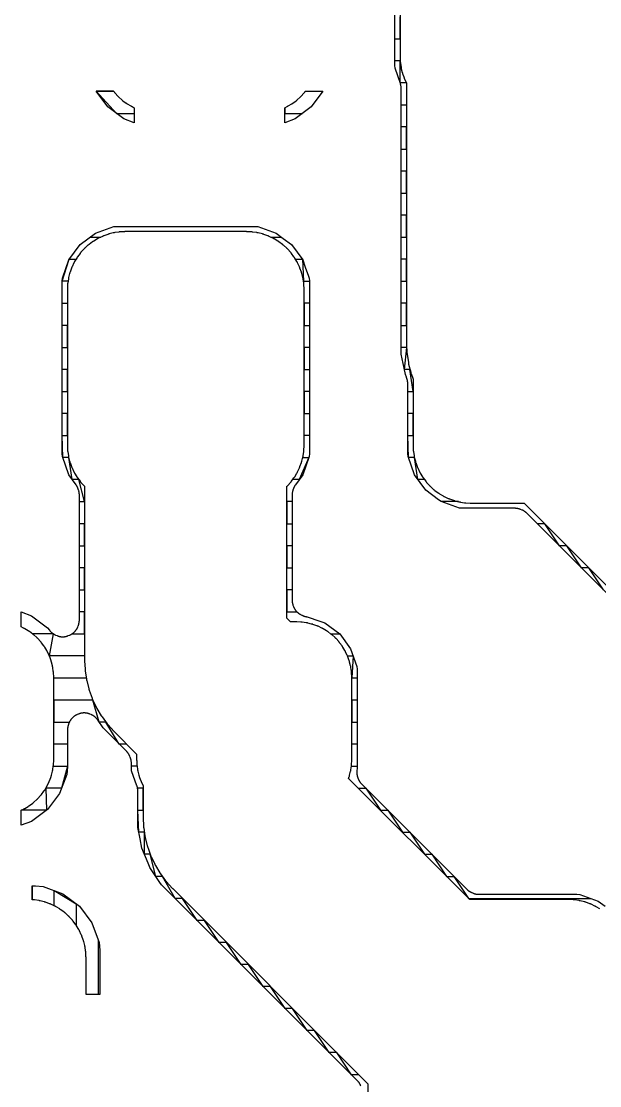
# Model space of a CAD drawing. Header units: metres. Extents: x 141.3 to 191.2, y -114.6 to -61.8.
# Drawn here: x 153.5 to 156.84, y -76.8 to -70.64 of the extents above; entities that cross this region are included whole.
import ezdxf

# ---------------------------------------------------------------- set-up
doc = ezdxf.new("R2010")
doc.units = ezdxf.units.M

msp = doc.modelspace()

# ---------------------------------------------------------------- linework, layer by layer
for points in [[(158.0876, -75.1541), (156.4213, -73.4878), (156.4198, -73.4863), (156.4183, -73.4849), (156.4167, -73.4835), (156.4151, -73.4822), (156.4135, -73.4809), (156.4118, -73.4796), (156.4102, -73.4784), (156.4084, -73.4772), (156.4067, -73.4761), (156.4049, -73.475), (156.4031, -73.4739), (156.4013, -73.4729), (156.3994, -73.4719), (156.3976, -73.471), (156.3957, -73.4702), (156.3937, -73.4693), (156.3856, -73.466), (156.3837, -73.4652), (156.3817, -73.4645), (156.3797, -73.4638), (156.3778, -73.4632), (156.3757, -73.4626), (156.3737, -73.462), (156.3717, -73.4616), (156.3697, -73.4611), (156.3676, -73.4608), (156.3655, -73.4604), (156.3635, -73.4601), (156.3614, -73.4599), (156.3593, -73.4597), (156.3572, -73.4596), (156.3552, -73.4595), (156.3531, -73.4595), (156.0477, -73.4595), (156.0316, -73.458), (155.9682, -73.4358), (155.9253, -73.4208), (155.911, -73.4103), (155.8366, -73.3554), (155.7712, -73.2667), (155.734, -73.1604), (155.7325, -73.1443), (155.7325, -72.7387), (155.7325, -72.7366), (155.7324, -72.7345), (155.7323, -72.7324), (155.7321, -72.7303), (155.7319, -72.7283), (155.7316, -72.7262), (155.7312, -72.7241), (155.7309, -72.7221), (155.73, -72.7177), (155.7296, -72.7156), (155.7291, -72.7136), (155.7285, -72.7116), (155.728, -72.7096), (155.7273, -72.7076), (155.7267, -72.7056), (155.7259, -72.7037), (155.7252, -72.7017), (155.7187, -72.686), (155.7112, -72.6483), (155.695, -72.5671), (155.695, -71.033), (155.695, -71.031), (155.6949, -71.029), (155.6948, -71.0269), (155.6946, -71.0249), (155.6944, -71.0229), (155.6941, -71.0208), (155.6938, -71.0188), (155.6932, -71.015), (155.6928, -71.013), (155.6924, -71.011), (155.6919, -71.009), (155.6914, -71.007), (155.6908, -71.0051), (155.6902, -71.0031), (155.6896, -71.0012), (155.6589, -70.9136), (155.6575, -70.8983), (155.6575, -70.3257)], [(155.688, -70.3745), (155.688, -70.8495), (155.688, -70.8516), (155.6881, -70.8537), (155.6892, -70.8769), (155.689, -70.871), (155.6575, -70.871), (155.6575, -70.7435), (155.688, -70.7435), (155.688, -70.616)], [(155.7245, -70.9985), (155.6887, -70.9985), (155.6892, -70.8769), (155.6894, -70.879), (155.6896, -70.8811), (155.6898, -70.8832), (155.6901, -70.8853), (155.6935, -70.9083), (155.6938, -70.9104), (155.6942, -70.9124), (155.6946, -70.9145), (155.6951, -70.9165), (155.7008, -70.9391), (155.7013, -70.9411), (155.7019, -70.9431), (155.7025, -70.9451), (155.7032, -70.9471), (155.711, -70.969), (155.7118, -70.971), (155.7125, -70.9729), (155.7134, -70.9748), (155.7142, -70.9767), (155.7242, -70.9978), (155.7251, -70.9997), (155.7252, -70.9999), (155.7252, -72.5065), (155.7253, -72.5086), (155.7254, -72.5107), (155.7278, -72.5597), (155.7279, -72.5618), (155.7281, -72.5639), (155.7283, -72.5659), (155.7286, -72.568), (155.7358, -72.6166), (155.7361, -72.6186), (155.7365, -72.6207), (155.7369, -72.6227), (155.7374, -72.6247), (155.7493, -72.6724), (155.7499, -72.6744), (155.7505, -72.6764), (155.7511, -72.6784), (155.7518, -72.6804), (155.763, -72.7118), (155.763, -73.094), (155.763, -73.0961), (155.7631, -73.0982), (155.7643, -73.1227), (155.7644, -73.1248), (155.7646, -73.1268), (155.7648, -73.1289), (155.7651, -73.131), (155.7687, -73.1552), (155.7691, -73.1573), (155.7694, -73.1594), (155.7699, -73.1614), (155.7704, -73.1634), (155.7763, -73.1872), (155.7768, -73.1892), (155.7774, -73.1912), (155.7781, -73.1932), (155.7787, -73.1952), (155.787, -73.2183), (155.7877, -73.2203), (155.7885, -73.2222), (155.7893, -73.2241), (155.7902, -73.226), (155.8007, -73.2482), (155.8016, -73.2501), (155.8026, -73.2519), (155.8036, -73.2537), (155.8046, -73.2555), (155.8172, -73.2766), (155.8183, -73.2784), (155.8195, -73.2801), (155.8206, -73.2818), (155.8219, -73.2835), (155.8365, -73.3032), (155.8377, -73.3049), (155.839, -73.3065), (155.8404, -73.3081), (155.8418, -73.3097), (155.8582, -73.3279), (155.8597, -73.3294), (155.8611, -73.3309), (155.8626, -73.3323), (155.8641, -73.3338), (155.8823, -73.3502), (155.8839, -73.3516), (155.8855, -73.353), (155.8871, -73.3543), (155.8888, -73.3555), (155.9085, -73.3701), (155.9102, -73.3714), (155.9119, -73.3725), (155.9136, -73.3737), (155.9154, -73.3748), (155.9365, -73.3874), (155.9383, -73.3884), (155.9401, -73.3894), (155.9419, -73.3904), (155.9438, -73.3913), (155.966, -73.4018), (155.9679, -73.4027), (155.9698, -73.4035), (155.9717, -73.4043), (155.9737, -73.405), (155.9968, -73.4133), (155.9968, -73.4133), (155.997, -73.4133), (155.9989, -73.414), (156.0008, -73.4146), (156.0028, -73.4152), (156.0048, -73.4157), (156.0286, -73.4216), (156.0306, -73.4221), (156.0326, -73.4226), (156.0347, -73.4229), (156.0368, -73.4233), (156.061, -73.4269), (156.0631, -73.4272), (156.0652, -73.4274), (156.0672, -73.4276), (156.0693, -73.4277), (156.0938, -73.4289), (156.0959, -73.429), (156.098, -73.429), (156.4053, -73.429), (158.0662, -75.0898)], [(153.9306, -71.047), (154.0308, -71.047), (153.9306, -71.047), (154.0308, -71.047), (154.0336, -71.0508), (154.0349, -71.0525), (154.0362, -71.0541), (154.0375, -71.0557), (154.0389, -71.0573), (154.0546, -71.0745), (154.056, -71.076), (154.0575, -71.0775), (154.059, -71.079), (154.0605, -71.0804), (154.0777, -71.0961), (154.0793, -71.0975), (154.0809, -71.0988), (154.0825, -71.1001), (154.0842, -71.1014), (154.1029, -71.1152), (154.1046, -71.1165), (154.1063, -71.1176), (154.1081, -71.1188), (154.1099, -71.1199), (154.1298, -71.1319), (154.1316, -71.1329), (154.1335, -71.1339), (154.1353, -71.1349), (154.1372, -71.1358), (154.1505, -71.1421), (154.1505, -71.2287), (154.0906, -71.2064), (153.998, -71.137), (153.9306, -71.047), (154.048, -71.1745), (154.1505, -71.1745)], [(155.0205, -71.1421), (155.0338, -71.1358), (155.0357, -71.1349), (155.0375, -71.1339), (155.0394, -71.1329), (155.0412, -71.1319), (155.0611, -71.1199), (155.0629, -71.1188), (155.0647, -71.1176), (155.0664, -71.1165), (155.0681, -71.1152), (155.0868, -71.1014), (155.0885, -71.1001), (155.0901, -71.0988), (155.0917, -71.0975), (155.0933, -71.0961), (155.1105, -71.0804), (155.112, -71.079), (155.1135, -71.0775), (155.115, -71.076), (155.1164, -71.0745), (155.1321, -71.0573), (155.1335, -71.0557), (155.1348, -71.0541), (155.1361, -71.0525), (155.1374, -71.0508), (155.1402, -71.047), (155.2404, -71.047), (155.173, -71.137), (155.0804, -71.2064), (155.0205, -71.2287), (155.0205, -71.1421), (155.0205, -71.1745), (155.123, -71.1745)], [(155.8293, -73.2935), (155.791, -73.2935), (155.771, -73.166), (155.736, -73.166), (155.7325, -73.0385), (155.763, -73.0385), (155.763, -72.911), (155.7325, -72.911), (155.7325, -72.7835), (155.763, -72.7835), (155.7452, -72.656), (155.7127, -72.656), (155.7262, -72.5285), (155.695, -72.5285), (155.695, -72.401), (155.7252, -72.401), (155.7252, -72.2735), (155.695, -72.2735), (155.695, -72.146), (155.7252, -72.146), (155.7252, -72.0185), (155.695, -72.0185), (155.695, -71.891), (155.7252, -71.891), (155.7252, -71.7635), (155.695, -71.7635), (155.695, -71.636), (155.7252, -71.636), (155.7252, -71.5085), (155.695, -71.5085), (155.695, -71.381), (155.7252, -71.381), (155.7252, -71.2535), (155.695, -71.2535), (155.695, -71.126), (155.7252, -71.126)], [(155.4607, -76.7998), (155.4598, -76.7978), (155.459, -76.7959), (155.4581, -76.7941), (155.4571, -76.7922), (155.4561, -76.7904), (155.455, -76.7886), (155.4539, -76.7868), (155.4528, -76.7851), (155.4516, -76.7833), (155.4504, -76.7817), (155.4491, -76.78), (155.4478, -76.7784), (155.4465, -76.7768), (155.4451, -76.7752), (155.4437, -76.7737), (155.4422, -76.7722), (154.3084, -75.6384), (154.2984, -75.6233), (154.2411, -75.5375), (154.2387, -75.5319), (154.231, -75.5132), (154.1947, -75.4255), (154.1839, -75.3714), (154.171, -75.3066), (154.171, -75.097), (154.171, -75.095), (154.1709, -75.093), (154.1708, -75.0909), (154.1706, -75.0889), (154.1704, -75.0869), (154.1701, -75.0848), (154.1698, -75.0828), (154.1692, -75.079), (154.1688, -75.077), (154.1684, -75.075), (154.1679, -75.073), (154.1674, -75.071), (154.1668, -75.0691), (154.1662, -75.0671), (154.1656, -75.0652), (154.1349, -74.9776), (154.1335, -74.9623), (154.1335, -74.9334), (154.1335, -74.9313), (154.1334, -74.9292), (154.1333, -74.9272), (154.1331, -74.9251), (154.1329, -74.923), (154.1326, -74.9209), (154.1322, -74.9189), (154.1319, -74.9168), (154.1314, -74.9148), (154.131, -74.9128), (154.1304, -74.9107), (154.1298, -74.9087), (154.1292, -74.9068), (154.1285, -74.9048), (154.1278, -74.9028), (154.127, -74.9009), (154.1237, -74.8928), (154.1228, -74.8908), (154.122, -74.8889), (154.1211, -74.8871), (154.1201, -74.8852), (154.1191, -74.8834), (154.118, -74.8816), (154.1169, -74.8798), (154.1158, -74.8781), (154.1146, -74.8763), (154.1134, -74.8747), (154.1121, -74.873), (154.1108, -74.8714), (154.1095, -74.8698), (154.1081, -74.8682), (154.1067, -74.8667), (154.1052, -74.8652), (153.9699, -74.7299), (153.9407, -74.6862), (153.9396, -74.6845), (153.9383, -74.6828), (153.9371, -74.6811), (153.9358, -74.6795), (153.9343, -74.6778), (153.933, -74.6762), (153.9316, -74.6746), (153.9302, -74.6731), (153.9287, -74.6716), (153.9272, -74.6701), (153.9257, -74.6687), (153.9242, -74.6673), (153.9226, -74.666), (153.9209, -74.6647), (153.9193, -74.6634), (153.9176, -74.6622), (153.9159, -74.661), (153.9141, -74.6599), (153.9123, -74.6588), (153.9105, -74.6577), (153.9087, -74.6567), (153.9068, -74.6558), (153.905, -74.6548), (153.9031, -74.654), (153.9012, -74.6531), (153.893, -74.6498), (153.8911, -74.649), (153.8891, -74.6483), (153.8872, -74.6476), (153.8852, -74.647), (153.8832, -74.6464), (153.8812, -74.6459), (153.8791, -74.6454), (153.8771, -74.6449), (153.875, -74.6446), (153.873, -74.6442), (153.8709, -74.6439), (153.8688, -74.6437), (153.8668, -74.6435), (153.8647, -74.6434), (153.8626, -74.6433), (153.8605, -74.6433), (153.8584, -74.6433), (153.8563, -74.6434), (153.8542, -74.6435), (153.8522, -74.6437), (153.8501, -74.6439), (153.848, -74.6442), (153.846, -74.6446), (153.8439, -74.6449), (153.8419, -74.6454), (153.8398, -74.6459), (153.8378, -74.6464), (153.8358, -74.647), (153.8338, -74.6476), (153.8319, -74.6483), (153.8299, -74.649), (153.828, -74.6498), (153.8198, -74.6531), (153.8179, -74.654), (153.816, -74.6548), (153.8142, -74.6558), (153.8123, -74.6567), (153.8105, -74.6577), (153.8087, -74.6588), (153.8069, -74.6599), (153.8051, -74.661), (153.8034, -74.6622), (153.8017, -74.6634), (153.8001, -74.6647), (153.7984, -74.666), (153.7968, -74.6673), (153.7953, -74.6687), (153.7938, -74.6701), (153.7923, -74.6716), (153.7908, -74.6731), (153.7894, -74.6746), (153.788, -74.6762), (153.7867, -74.6778), (153.7854, -74.6794), (153.7841, -74.681), (153.7829, -74.6827), (153.7817, -74.6845), (153.7806, -74.6862), (153.7795, -74.688), (153.7784, -74.6898), (153.7774, -74.6916), (153.7764, -74.6935), (153.7755, -74.6953), (153.7747, -74.6972), (153.7738, -74.6992), (153.7705, -74.7073), (153.7697, -74.7092), (153.769, -74.7112), (153.7683, -74.7131), (153.7677, -74.7151), (153.7671, -74.7171), (153.7665, -74.7192), (153.7661, -74.7212), (153.7656, -74.7232), (153.7653, -74.7253), (153.7649, -74.7273), (153.7646, -74.7294), (153.7644, -74.7315), (153.7642, -74.7336), (153.7641, -74.7356), (153.764, -74.7377), (153.764, -74.7398), (153.764, -74.9556), (153.7594, -74.9985), (153.7184, -75.1084), (153.649, -75.201), (153.5564, -75.2704), (153.4965, -75.2927), (153.4965, -75.2061), (153.5098, -75.1998), (153.5117, -75.1989), (153.5135, -75.1979), (153.5154, -75.1969), (153.5172, -75.1959), (153.5371, -75.1839), (153.5389, -75.1828), (153.5407, -75.1816), (153.5424, -75.1805), (153.5441, -75.1792), (153.5628, -75.1654), (153.5645, -75.1641), (153.5661, -75.1628), (153.5677, -75.1615), (153.5693, -75.1601), (153.5865, -75.1444), (153.588, -75.143), (153.5895, -75.1415), (153.591, -75.14), (153.5924, -75.1385), (153.6081, -75.1213), (153.6095, -75.1197), (153.6108, -75.1181), (153.6121, -75.1165), (153.6134, -75.1148), (153.6272, -75.0961), (153.6285, -75.0944), (153.6296, -75.0927), (153.6308, -75.0909), (153.6319, -75.0891), (153.6439, -75.0692), (153.6449, -75.0674), (153.6459, -75.0655), (153.6469, -75.0637), (153.6478, -75.0618), (153.6578, -75.0407), (153.6586, -75.0388), (153.6595, -75.0369), (153.6602, -75.035), (153.661, -75.033), (153.6688, -75.0111), (153.6688, -75.0111), (153.6694, -75.0093), (153.6701, -75.0072), (153.6707, -75.0052), (153.6712, -75.0031), (153.6769, -74.9805), (153.6774, -74.9785), (153.6778, -74.9764), (153.6782, -74.9744), (153.6785, -74.9723), (153.6819, -74.9493), (153.6822, -74.9472), (153.6824, -74.9451), (153.6826, -74.943), (153.6828, -74.9409), (153.6839, -74.9177), (153.684, -74.9156), (153.684, -74.9135), (153.684, -74.4385), (153.684, -74.4364), (153.6839, -74.4343), (153.6828, -74.4111), (153.6826, -74.409), (153.6824, -74.4069), (153.6822, -74.4048), (153.6819, -74.4027), (153.6785, -74.3797), (153.6782, -74.3776), (153.6778, -74.3756), (153.6774, -74.3735), (153.6769, -74.3715), (153.6712, -74.3489), (153.6707, -74.3469), (153.6701, -74.3449), (153.6695, -74.3429), (153.6688, -74.3409), (153.661, -74.319), (153.6602, -74.317), (153.6595, -74.3151), (153.6586, -74.3132), (153.6578, -74.3113), (153.6478, -74.2902), (153.6469, -74.2883), (153.6459, -74.2865), (153.6449, -74.2846), (153.6439, -74.2828), (153.6319, -74.2629), (153.6308, -74.2611), (153.6296, -74.2593), (153.6285, -74.2576), (153.6272, -74.2559), (153.6134, -74.2372), (153.6121, -74.2355), (153.6108, -74.2339), (153.6095, -74.2323), (153.6081, -74.2307), (153.5924, -74.2135), (153.591, -74.212), (153.5895, -74.2105), (153.588, -74.209), (153.5865, -74.2076), (153.5693, -74.1919), (153.5677, -74.1905), (153.5661, -74.1892), (153.5645, -74.1879), (153.5628, -74.1866), (153.5441, -74.1728), (153.5424, -74.1715), (153.5407, -74.1704), (153.5389, -74.1692), (153.5371, -74.1681), (153.5172, -74.1561), (153.5154, -74.1551), (153.5135, -74.1541), (153.5117, -74.1531), (153.5098, -74.1522), (153.4965, -74.1459), (153.4965, -74.0593), (153.5564, -74.0816), (153.649, -74.151), (153.6588, -74.1639), (153.6588, -74.1639), (153.6588, -74.164), (153.66, -74.1656), (153.6613, -74.1671), (153.6625, -74.1686), (153.6636, -74.1699), (153.665, -74.1714), (153.6664, -74.173), (153.6679, -74.1744), (153.6694, -74.1759), (153.6709, -74.1773), (153.6724, -74.1787), (153.674, -74.18), (153.6757, -74.1813), (153.6773, -74.1826), (153.679, -74.1838), (153.6807, -74.185), (153.6824, -74.1861), (153.6842, -74.1872), (153.686, -74.1882), (153.6878, -74.1892), (153.6897, -74.1902), (153.6915, -74.1911), (153.6934, -74.1919), (153.6953, -74.1928), (153.7035, -74.1961), (153.7054, -74.1969), (153.7074, -74.1976), (153.7093, -74.1983), (153.7113, -74.1989), (153.7133, -74.1995), (153.7153, -74.2001), (153.7174, -74.2005), (153.7194, -74.201), (153.7215, -74.2014), (153.7235, -74.2017), (153.7256, -74.202), (153.7277, -74.2022), (153.7297, -74.2024), (153.7318, -74.2025), (153.7339, -74.2026), (153.736, -74.2026), (153.7381, -74.2026), (153.7402, -74.2025), (153.7423, -74.2024), (153.7443, -74.2022), (153.7464, -74.202), (153.7485, -74.2017), (153.7505, -74.2014), (153.7526, -74.201), (153.7546, -74.2005), (153.7567, -74.2001), (153.7587, -74.1995), (153.7607, -74.1989), (153.7627, -74.1983), (153.7646, -74.1976), (153.7666, -74.1969), (153.7685, -74.1961), (153.7767, -74.1928), (153.7786, -74.1919), (153.7805, -74.1911), (153.7823, -74.1902), (153.7842, -74.1892), (153.786, -74.1882), (153.7878, -74.1871), (153.7896, -74.1861), (153.7914, -74.1849), (153.7931, -74.1837), (153.7948, -74.1825), (153.7964, -74.1812), (153.7981, -74.1799), (153.7997, -74.1786), (153.8012, -74.1772), (153.8027, -74.1758), (153.8042, -74.1743), (153.8057, -74.1728), (153.8071, -74.1713), (153.8085, -74.1698), (153.8098, -74.1682), (153.8111, -74.1665), (153.8124, -74.1649), (153.8136, -74.1632), (153.8148, -74.1615), (153.8159, -74.1597), (153.817, -74.1579), (153.8181, -74.1561), (153.8191, -74.1543), (153.8201, -74.1525), (153.821, -74.1506), (153.8218, -74.1487), (153.8227, -74.1468), (153.826, -74.1386), (153.8268, -74.1367), (153.8275, -74.1347), (153.8282, -74.1328), (153.8288, -74.1308), (153.8294, -74.1288), (153.83, -74.1268), (153.8304, -74.1247), (153.8309, -74.1227), (153.8312, -74.1206), (153.8316, -74.1186), (153.8319, -74.1165), (153.8321, -74.1144), (153.8323, -74.1124), (153.8324, -74.1103), (153.8325, -74.1082), (153.8325, -74.1061), (153.8325, -73.3815), (153.8325, -73.3794), (153.8324, -73.3774), (153.8323, -73.3753), (153.8321, -73.3732), (153.8319, -73.3712), (153.8316, -73.3691), (153.8313, -73.367), (153.8309, -73.365), (153.8304, -73.363), (153.83, -73.3609), (153.8294, -73.3589), (153.8289, -73.3569), (153.8282, -73.355), (153.826, -73.3481), (153.8253, -73.3462), (153.8246, -73.3442), (153.8238, -73.3423), (153.823, -73.3404), (153.8222, -73.3385), (153.8212, -73.3366), (153.8203, -73.3348), (153.8193, -73.3329), (153.8182, -73.3311), (153.8172, -73.3294), (153.816, -73.3276), (153.8149, -73.3259), (153.8136, -73.3242), (153.7712, -73.2667), (153.734, -73.1604), (153.7325, -73.1443), (153.7325, -72.1437), (153.734, -72.1276), (153.7712, -72.0213), (153.8366, -71.9326), (153.9253, -71.8672), (154.0316, -71.83), (154.0477, -71.8285), (154.8483, -71.8285), (154.8644, -71.83), (154.9707, -71.8672), (155.0124, -71.898), (155.0594, -71.9326), (155.1248, -72.0213), (155.1398, -72.0642), (155.1583, -72.1169), (155.162, -72.1276), (155.1635, -72.1437), (155.1635, -73.1443), (155.162, -73.1604), (155.1248, -73.2667), (155.1044, -73.2943), (155.0824, -73.3242), (155.0811, -73.3259), (155.08, -73.3276), (155.0788, -73.3294), (155.0778, -73.3311), (155.0767, -73.3329), (155.0757, -73.3348), (155.0748, -73.3366), (155.0738, -73.3385), (155.073, -73.3404), (155.0722, -73.3423), (155.0714, -73.3442), (155.0707, -73.3462), (155.07, -73.3481), (155.0678, -73.355), (155.0671, -73.3569), (155.0666, -73.3589), (155.066, -73.3609), (155.0656, -73.363), (155.0651, -73.365), (155.0647, -73.367), (155.0644, -73.3691), (155.0641, -73.3712), (155.0639, -73.3732), (155.0637, -73.3753), (155.0636, -73.3774), (155.0635, -73.3794), (155.0635, -73.3815), (155.0635, -73.9909), (155.0635, -73.993), (155.0636, -73.9951), (155.0637, -73.9972), (155.0639, -73.9993), (155.0641, -74.0014), (155.0644, -74.0034), (155.0648, -74.0055), (155.0652, -74.0076), (155.0656, -74.0096), (155.0661, -74.0117), (155.0666, -74.0137), (155.0672, -74.0157), (155.0678, -74.0177), (155.0685, -74.0197), (155.0712, -74.0271), (155.0719, -74.029), (155.0727, -74.031), (155.0735, -74.0329), (155.0744, -74.0348), (155.0753, -74.0367), (155.0763, -74.0385), (155.0773, -74.0403), (155.0784, -74.0421), (155.0795, -74.0439), (155.0806, -74.0457), (155.0818, -74.0474), (155.083, -74.0491), (155.0843, -74.0507), (155.0856, -74.0524), (155.087, -74.054), (155.0884, -74.0555), (155.0898, -74.0571), (155.0913, -74.0586), (155.0928, -74.06), (155.0943, -74.0614), (155.0959, -74.0628), (155.0975, -74.0641), (155.0991, -74.0654), (155.1008, -74.0667), (155.1025, -74.0679), (155.1042, -74.0691), (155.106, -74.0702), (155.1078, -74.0713), (155.1096, -74.0724), (155.1114, -74.0734), (155.1192, -74.0775), (155.1211, -74.0784), (155.1229, -74.0793), (155.1248, -74.0802), (155.1268, -74.081), (155.1287, -74.0818), (155.1307, -74.0825), (155.1326, -74.0832), (155.1346, -74.0838), (155.1366, -74.0844), (155.1387, -74.0849), (155.1407, -74.0854), (155.1427, -74.0858), (155.1448, -74.0862), (155.1468, -74.0865), (155.1489, -74.0868), (155.1506, -74.0869), (155.2239, -74.1126), (155.2533, -74.1229), (155.3389, -74.1861), (155.4021, -74.2717), (155.4381, -74.3744), (155.4395, -74.3897), (155.4395, -74.9623), (155.4381, -74.9777), (155.4379, -74.9797), (155.4378, -74.9818), (155.4377, -74.9828), (155.4377, -74.9849), (155.4376, -74.987), (155.4377, -74.989), (155.4377, -74.9911), (155.4379, -74.9932), (155.4381, -74.9952), (155.4383, -74.9973), (155.4386, -74.9993), (155.4389, -75.0014), (155.4393, -75.0034), (155.4397, -75.0054), (155.4402, -75.0075), (155.4407, -75.0095), (155.4413, -75.0114), (155.4419, -75.0134), (155.4426, -75.0154), (155.4433, -75.0173), (155.4441, -75.0192), (155.4475, -75.0274), (155.4483, -75.0293), (155.4492, -75.0312), (155.4501, -75.0331), (155.451, -75.0349), (155.452, -75.0367), (155.4531, -75.0385), (155.4542, -75.0403), (155.4553, -75.0421), (155.4565, -75.0438), (155.4577, -75.0455), (155.459, -75.0471), (155.4603, -75.0488), (155.4616, -75.0504), (155.463, -75.0519), (155.4644, -75.0535), (155.4659, -75.0549), (156.0752, -75.6642), (156.0767, -75.6657), (156.0782, -75.6671), (156.0798, -75.6685), (156.0814, -75.6698), (156.083, -75.6711), (156.0847, -75.6724), (156.0863, -75.6736), (156.0881, -75.6748), (156.0898, -75.6759), (156.0916, -75.677), (156.0934, -75.6781), (156.0952, -75.6791), (156.0971, -75.6801), (156.0989, -75.681), (156.1008, -75.6818), (156.1028, -75.6827), (156.1109, -75.686), (156.1128, -75.6868), (156.1148, -75.6875), (156.1168, -75.6882), (156.1187, -75.6888), (156.1208, -75.6894), (156.1228, -75.69), (156.1248, -75.6904), (156.1268, -75.6909), (156.1289, -75.6912), (156.131, -75.6916), (156.133, -75.6919), (156.1351, -75.6921), (156.1372, -75.6923), (156.1393, -75.6924), (156.1413, -75.6925), (156.1434, -75.6925), (156.7113, -75.6925), (156.7274, -75.694), (156.8337, -75.7312), (156.874, -75.7609)], [(156.8436, -75.7772), (156.8225, -75.7646), (156.8207, -75.7636), (156.8189, -75.7626), (156.8171, -75.7616), (156.8152, -75.7607), (156.793, -75.7502), (156.7911, -75.7493), (156.7892, -75.7485), (156.7873, -75.7477), (156.7853, -75.747), (156.7622, -75.7387), (156.7622, -75.7387), (156.7604, -75.7381), (156.7583, -75.7375), (156.7563, -75.7369), (156.7542, -75.7363), (156.7304, -75.7304), (156.7284, -75.7299), (156.7264, -75.7294), (156.7243, -75.7291), (156.7222, -75.7287), (156.698, -75.7251), (156.6959, -75.7248), (156.6938, -75.7246), (156.6918, -75.7244), (156.6897, -75.7243), (156.6652, -75.7231), (156.6631, -75.723), (156.661, -75.723), (156.0912, -75.723), (155.39, -75.0218), (155.3938, -75.0111), (155.3938, -75.0111), (155.3939, -75.0109), (155.3945, -75.009), (155.3951, -75.007), (155.3957, -75.0051), (155.3962, -75.0031), (155.4019, -74.9805), (155.4024, -74.9785), (155.4028, -74.9764), (155.4032, -74.9744), (155.4035, -74.9723), (155.4069, -74.9493), (155.4072, -74.9472), (155.4074, -74.9451), (155.4076, -74.943), (155.4078, -74.9409), (155.4089, -74.9177), (155.409, -74.9156), (155.409, -74.9135), (155.409, -74.4385), (155.409, -74.4364), (155.4089, -74.4343), (155.4078, -74.4111), (155.4076, -74.409), (155.4074, -74.4069), (155.4072, -74.4048), (155.4069, -74.4027), (155.4035, -74.3797), (155.4032, -74.3776), (155.4028, -74.3756), (155.4024, -74.3735), (155.4019, -74.3715), (155.3962, -74.3489), (155.3957, -74.3469), (155.3951, -74.3449), (155.3945, -74.3429), (155.3938, -74.3409), (155.386, -74.319), (155.3852, -74.317), (155.3845, -74.3151), (155.3836, -74.3132), (155.3828, -74.3113), (155.3728, -74.2902), (155.3719, -74.2883), (155.3709, -74.2865), (155.3699, -74.2846), (155.3689, -74.2828), (155.3569, -74.2629), (155.3558, -74.2611), (155.3546, -74.2593), (155.3535, -74.2576), (155.3522, -74.2559), (155.3384, -74.2372), (155.3371, -74.2355), (155.3358, -74.2339), (155.3345, -74.2323), (155.3331, -74.2307), (155.3174, -74.2135), (155.316, -74.212), (155.3145, -74.2105), (155.313, -74.209), (155.3115, -74.2076), (155.2943, -74.1919), (155.2927, -74.1905), (155.2911, -74.1892), (155.2895, -74.1879), (155.2878, -74.1866), (155.2691, -74.1728), (155.2674, -74.1715), (155.2657, -74.1704), (155.2639, -74.1692), (155.2621, -74.1681), (155.2422, -74.1561), (155.2404, -74.1551), (155.2385, -74.1541), (155.2367, -74.1531), (155.2348, -74.1522), (155.2137, -74.1422), (155.2118, -74.1414), (155.2099, -74.1405), (155.208, -74.1398), (155.206, -74.139), (155.1841, -74.1312), (155.1841, -74.1312), (155.1823, -74.1306), (155.1802, -74.1299), (155.1782, -74.1293), (155.1761, -74.1288), (155.1535, -74.1231), (155.1515, -74.1226), (155.1494, -74.1222), (155.1474, -74.1218), (155.1453, -74.1215), (155.1223, -74.1181), (155.1202, -74.1178), (155.1181, -74.1176), (155.116, -74.1174), (155.1139, -74.1172), (155.0907, -74.1161), (155.0886, -74.116), (155.0865, -74.116), (155.0542, -74.116), (155.0333, -74.0951), (155.0333, -73.3325), (155.0334, -73.3323), (155.0349, -73.3309), (155.0363, -73.3294), (155.0378, -73.3279), (155.0542, -73.3097), (155.0556, -73.3081), (155.057, -73.3065), (155.0583, -73.3049), (155.0595, -73.3032), (155.0741, -73.2835), (155.0754, -73.2818), (155.0765, -73.2801), (155.0777, -73.2784), (155.0788, -73.2766), (155.0914, -73.2555), (155.0924, -73.2537), (155.0934, -73.2519), (155.0944, -73.2501), (155.0953, -73.2482), (155.1058, -73.226), (155.1067, -73.2241), (155.1075, -73.2222), (155.1083, -73.2203), (155.109, -73.2183), (155.1173, -73.1952), (155.1173, -73.1952), (155.1173, -73.195), (155.118, -73.1931), (155.1186, -73.1912), (155.1192, -73.1892), (155.1197, -73.1872), (155.1256, -73.1634), (155.1261, -73.1614), (155.1266, -73.1594), (155.1269, -73.1573), (155.1273, -73.1552), (155.1309, -73.131), (155.1312, -73.1289), (155.1314, -73.1268), (155.1316, -73.1248), (155.1317, -73.1227), (155.1329, -73.0982), (155.133, -73.0961), (155.133, -73.094), (155.133, -72.194), (155.133, -72.1919), (155.1329, -72.1898), (155.1317, -72.1653), (155.1316, -72.1632), (155.1314, -72.1612), (155.1312, -72.1591), (155.1309, -72.157), (155.1273, -72.1328), (155.1269, -72.1307), (155.1266, -72.1286), (155.1261, -72.1266), (155.1256, -72.1246), (155.1197, -72.1008), (155.1192, -72.0988), (155.1186, -72.0968), (155.1179, -72.0948), (155.1173, -72.0928), (155.109, -72.0697), (155.1083, -72.0677), (155.1075, -72.0658), (155.1067, -72.0639), (155.1058, -72.062), (155.0953, -72.0398), (155.0944, -72.0379), (155.0934, -72.0361), (155.0924, -72.0343), (155.0914, -72.0325), (155.0788, -72.0114), (155.0777, -72.0096), (155.0765, -72.0079), (155.0754, -72.0062), (155.0741, -72.0045), (155.0595, -71.9848), (155.0583, -71.9831), (155.057, -71.9815), (155.0556, -71.9799), (155.0542, -71.9783), (155.0378, -71.9601), (155.0363, -71.9586), (155.0349, -71.9571), (155.0334, -71.9557), (155.0319, -71.9542), (155.0137, -71.9378), (155.0121, -71.9364), (155.0105, -71.935), (155.0089, -71.9337), (155.0072, -71.9325), (154.9875, -71.9179), (154.9858, -71.9166), (154.9841, -71.9155), (154.9824, -71.9143), (154.9806, -71.9132), (154.9595, -71.9006), (154.9577, -71.8996), (154.9559, -71.8986), (154.9541, -71.8976), (154.9522, -71.8967), (154.93, -71.8862), (154.9281, -71.8853), (154.9262, -71.8845), (154.9243, -71.8837), (154.9223, -71.883), (154.8992, -71.8747), (154.8992, -71.8747), (154.8974, -71.8741), (154.8953, -71.8735), (154.8933, -71.8729), (154.8912, -71.8723), (154.8674, -71.8664), (154.8654, -71.8659), (154.8634, -71.8654), (154.8613, -71.8651), (154.8592, -71.8647), (154.835, -71.8611), (154.8329, -71.8608), (154.8308, -71.8606), (154.8288, -71.8604), (154.8267, -71.8603), (154.8022, -71.8591), (154.8001, -71.859), (154.798, -71.859), (154.098, -71.859), (154.0959, -71.859), (154.0938, -71.8591), (154.0693, -71.8603), (154.0672, -71.8604), (154.0652, -71.8606), (154.0631, -71.8608), (154.061, -71.8611), (154.0368, -71.8647), (154.0347, -71.8651), (154.0326, -71.8654), (154.0306, -71.8659), (154.0286, -71.8664), (154.0048, -71.8723), (154.0028, -71.8728), (154.0008, -71.8734), (153.9988, -71.8741), (153.9968, -71.8747), (153.9737, -71.883), (153.9717, -71.8837), (153.9698, -71.8845), (153.9679, -71.8853), (153.966, -71.8862), (153.9438, -71.8967), (153.9419, -71.8976), (153.9401, -71.8986), (153.9383, -71.8996), (153.9365, -71.9006), (153.9154, -71.9132), (153.9136, -71.9143), (153.9119, -71.9155), (153.9102, -71.9166), (153.9085, -71.9179), (153.8888, -71.9325), (153.8871, -71.9337), (153.8855, -71.935), (153.8839, -71.9364), (153.8823, -71.9378), (153.8641, -71.9542), (153.8626, -71.9557), (153.8611, -71.9571), (153.8597, -71.9586), (153.8582, -71.9601), (153.8418, -71.9783), (153.8404, -71.9799), (153.839, -71.9815), (153.8377, -71.9831), (153.8365, -71.9848), (153.8219, -72.0045), (153.8206, -72.0062), (153.8195, -72.0079), (153.8183, -72.0096), (153.8172, -72.0114), (153.8046, -72.0325), (153.8036, -72.0343), (153.8026, -72.0361), (153.8016, -72.0379), (153.8007, -72.0398), (153.7902, -72.062), (153.7893, -72.0639), (153.7885, -72.0658), (153.7877, -72.0677), (153.787, -72.0697), (153.7787, -72.0928), (153.7787, -72.0928), (153.7781, -72.0946), (153.7775, -72.0967), (153.7769, -72.0987), (153.7763, -72.1008), (153.7704, -72.1246), (153.7699, -72.1266), (153.7694, -72.1286), (153.7691, -72.1307), (153.7687, -72.1328), (153.7651, -72.157), (153.7648, -72.1591), (153.7646, -72.1612), (153.7644, -72.1632), (153.7643, -72.1653), (153.7631, -72.1898)], [(153.893, -71.891), (153.9558, -71.891)], [(154.9402, -71.891), (155.003, -71.891)], [(153.7668, -72.146), (153.7325, -72.146), (153.7733, -72.0185), (153.813, -72.0185)], [(155.083, -72.0185), (155.1227, -72.0185), (155.1292, -72.146), (155.1635, -72.146), (155.1635, -72.2735), (155.133, -72.2735), (155.133, -72.401), (155.1635, -72.401), (155.1635, -72.5285), (155.133, -72.5285), (155.133, -72.656), (155.1635, -72.656), (155.1635, -72.7835), (155.133, -72.7835), (155.133, -72.911), (155.1635, -72.911), (155.1635, -73.0385), (155.133, -73.0385)], [(153.7631, -72.1898), (153.763, -72.1919), (153.763, -72.194), (153.763, -73.094), (153.763, -73.0961), (153.7631, -73.0982), (153.7643, -73.1227), (153.7644, -73.1248), (153.7646, -73.1268), (153.7648, -73.1289), (153.7651, -73.131), (153.7687, -73.1552), (153.7691, -73.1573), (153.7694, -73.1594), (153.7699, -73.1614), (153.7704, -73.1634), (153.7763, -73.1872), (153.7768, -73.1892), (153.7774, -73.1912), (153.7781, -73.1932), (153.7787, -73.1952), (153.787, -73.2183), (153.7877, -73.2203), (153.7885, -73.2222), (153.7893, -73.2241), (153.7902, -73.226), (153.8007, -73.2482), (153.8016, -73.2501), (153.8026, -73.2519), (153.8036, -73.2537), (153.8046, -73.2555), (153.8172, -73.2766), (153.8183, -73.2784), (153.8195, -73.2801), (153.8206, -73.2818), (153.8219, -73.2835), (153.8365, -73.3032), (153.8377, -73.3049), (153.839, -73.3065), (153.8404, -73.3081), (153.8418, -73.3097), (153.8582, -73.3279), (153.8597, -73.3294), (153.8611, -73.3309), (153.8626, -73.3323), (153.8627, -73.3325), (153.8627, -74.3375), (153.8628, -74.3396), (153.8629, -74.3417), (153.8653, -74.3907), (153.8654, -74.3928), (153.8656, -74.3949), (153.8658, -74.3969), (153.8661, -74.399), (153.8733, -74.4476), (153.8736, -74.4496), (153.874, -74.4517), (153.8744, -74.4537), (153.8749, -74.4557), (153.8868, -74.5034), (153.8874, -74.5054), (153.888, -74.5074), (153.8886, -74.5094), (153.8893, -74.5114), (153.9058, -74.5576), (153.9065, -74.5595), (153.9073, -74.5615), (153.9081, -74.5634), (153.909, -74.5653), (153.93, -74.6097), (153.9309, -74.6115), (153.9319, -74.6134), (153.9329, -74.6152), (153.9339, -74.617), (153.9592, -74.6591), (153.9602, -74.6609), (153.9614, -74.6626), (153.9626, -74.6644), (153.9638, -74.6661), (153.993, -74.7055), (153.9943, -74.7071), (153.9956, -74.7088), (153.9969, -74.7104), (153.9983, -74.7119), (154.0313, -74.7483), (154.0327, -74.7498), (154.0342, -74.7513), (154.164, -74.8812), (154.164, -74.9135), (154.164, -74.9156), (154.1641, -74.9177), (154.1652, -74.9409), (154.1654, -74.943), (154.1656, -74.9451), (154.1658, -74.9472), (154.1661, -74.9493), (154.1695, -74.9723), (154.1698, -74.9744), (154.1702, -74.9764), (154.1706, -74.9785), (154.1711, -74.9805), (154.1768, -75.0031), (154.1773, -75.0051), (154.1779, -75.0071), (154.1785, -75.0091), (154.1792, -75.0111), (154.187, -75.033), (154.1878, -75.035), (154.1885, -75.0369), (154.1894, -75.0388), (154.1902, -75.0407), (154.2002, -75.0618), (154.2011, -75.0637), (154.2012, -75.0639), (154.2012, -75.246), (154.2013, -75.2481), (154.2014, -75.2502), (154.2038, -75.2992), (154.2039, -75.3013), (154.2041, -75.3034), (154.2043, -75.3054), (154.2046, -75.3075), (154.2118, -75.3561), (154.2121, -75.3581), (154.2125, -75.3602), (154.2129, -75.3622), (154.2134, -75.3642), (154.2253, -75.4119), (154.2259, -75.4139), (154.2265, -75.4159), (154.2271, -75.4179), (154.2278, -75.4199), (154.2443, -75.4661), (154.245, -75.468), (154.2458, -75.47), (154.2466, -75.4719), (154.2475, -75.4738), (154.2685, -75.5182), (154.2694, -75.52), (154.2704, -75.5219), (154.2714, -75.5237), (154.2724, -75.5255), (154.2977, -75.5676), (154.2987, -75.5694), (154.2999, -75.5711), (154.3011, -75.5729), (154.3023, -75.5746), (154.3315, -75.614), (154.3328, -75.6156), (154.3341, -75.6173), (154.3354, -75.6189), (154.3368, -75.6204), (154.3698, -75.6568), (154.3712, -75.6583), (154.3727, -75.6598), (155.501, -76.7882), (155.501, -77.358)], [(153.7897, -74.186), (153.8627, -74.186), (153.8627, -74.0585), (153.8325, -74.0585), (153.8325, -73.931), (153.8627, -73.931), (153.8627, -73.8035), (153.8325, -73.8035), (153.8325, -73.676), (153.8627, -73.676), (153.8627, -73.5485), (153.8325, -73.5485), (153.8325, -73.421), (153.8627, -73.421), (153.8293, -73.2935), (153.791, -73.2935), (153.771, -73.166), (153.736, -73.166), (153.7325, -73.0385), (153.763, -73.0385), (153.763, -72.911), (153.7325, -72.911), (153.7325, -72.7835), (153.763, -72.7835), (153.763, -72.656), (153.7325, -72.656), (153.7325, -72.5285), (153.763, -72.5285), (153.763, -72.401), (153.7325, -72.401), (153.7325, -72.2735), (153.763, -72.2735)], [(155.125, -73.166), (155.16, -73.166), (155.105, -73.2935), (155.0667, -73.2935)], [(155.0635, -73.421), (155.0333, -73.421), (155.0333, -73.5485), (155.0635, -73.5485), (155.0635, -73.676), (155.0333, -73.676), (155.0333, -73.8035), (155.0635, -73.8035), (155.0635, -73.931), (155.0333, -73.931), (155.0333, -74.0585), (155.0912, -74.0585)], [(156.026, -73.421), (155.9259, -73.421)], [(156.8646, -73.931), (156.7798, -73.8035), (156.7371, -73.8035), (156.6523, -73.676), (156.6096, -73.676), (156.5248, -73.5485), (156.4821, -73.5485)], [(153.8627, -74.3135), (153.6588, -74.3135), (153.6823, -74.186), (153.5619, -74.186)], [(155.2869, -74.186), (155.3388, -74.186)], [(155.3838, -74.3135), (155.4167, -74.3135), (155.409, -74.441), (155.4395, -74.441), (155.4395, -74.5685), (155.409, -74.5685), (155.409, -74.696), (155.4395, -74.696), (155.4395, -74.8235), (155.409, -74.8235)], [(153.684, -74.441), (153.8723, -74.441)], [(154.1063, -74.8235), (154.0636, -74.8235), (153.986, -74.696), (153.9473, -74.696), (153.9105, -74.5685), (153.684, -74.5685), (153.684, -74.696), (153.7752, -74.696)], [(153.764, -74.8235), (153.684, -74.8235)], [(153.6817, -74.951), (153.764, -74.951), (153.7295, -75.0785), (153.6383, -75.0785), (153.6424, -75.206), (153.4967, -75.206)], [(154.1663, -74.951), (154.1335, -74.951)], [(155.4067, -74.951), (155.4395, -74.951)], [(155.4488, -76.736), (155.4061, -76.736), (155.3213, -76.6085), (155.2786, -76.6085), (155.1938, -76.481), (155.1511, -76.481), (155.0663, -76.3535), (155.0236, -76.3535), (154.9388, -76.226), (154.8961, -76.226), (154.8113, -76.0985), (154.7686, -76.0985), (154.6838, -75.971), (154.6411, -75.971), (154.5563, -75.8435), (154.5136, -75.8435), (154.4288, -75.716), (154.3861, -75.716), (154.3126, -75.5885), (154.2751, -75.5885), (154.2425, -75.461), (154.2093, -75.461), (154.2084, -75.3335), (154.1763, -75.3335), (154.171, -75.206), (154.2012, -75.206), (154.2012, -75.0785), (154.1691, -75.0785)], [(155.4467, -75.0785), (155.4894, -75.0785), (155.5742, -75.206), (155.6169, -75.206), (155.7017, -75.3335), (155.7444, -75.3335), (155.8292, -75.461), (155.8719, -75.461), (155.9567, -75.5885), (155.9994, -75.5885), (156.0842, -75.716), (156.7903, -75.716)], [(153.5585, -75.643), (153.5585, -75.724), (153.5585, -75.724), (153.5585, -75.643), (153.5793, -75.643), (153.6237, -75.6478), (153.7369, -75.69), (153.8325, -75.7615), (153.904, -75.8571), (153.9462, -75.9703), (153.951, -76.0147), (153.951, -76.273), (153.871, -76.273), (153.871, -76.058), (153.871, -76.0559), (153.8709, -76.0538), (153.8697, -76.0293), (153.8696, -76.0272), (153.8694, -76.0252), (153.8692, -76.0231), (153.8689, -76.021), (153.8653, -75.9968), (153.8649, -75.9947), (153.8646, -75.9926), (153.8641, -75.9906), (153.8636, -75.9886), (153.8577, -75.9648), (153.8572, -75.9628), (153.8566, -75.9608), (153.8559, -75.9588), (153.8553, -75.9568), (153.847, -75.9337), (153.8463, -75.9317), (153.8455, -75.9298), (153.8447, -75.9279), (153.8438, -75.926), (153.8333, -75.9038), (153.8324, -75.9019), (153.8314, -75.9001), (153.8304, -75.8983), (153.8294, -75.8965), (153.8168, -75.8754), (153.8157, -75.8736), (153.8145, -75.8719), (153.8134, -75.8702), (153.8121, -75.8685), (153.7975, -75.8488), (153.7963, -75.8471), (153.795, -75.8455), (153.7936, -75.8439), (153.7922, -75.8423), (153.7758, -75.8241), (153.7743, -75.8226), (153.7729, -75.8211), (153.7714, -75.8197), (153.7699, -75.8182), (153.7517, -75.8018), (153.7501, -75.8004), (153.7485, -75.799), (153.7469, -75.7977), (153.7452, -75.7965), (153.7255, -75.7819), (153.7238, -75.7806), (153.7221, -75.7795), (153.7204, -75.7783), (153.7186, -75.7772), (153.6975, -75.7646), (153.6957, -75.7636), (153.6939, -75.7626), (153.6921, -75.7616), (153.6902, -75.7607), (153.668, -75.7502), (153.6661, -75.7493), (153.6642, -75.7485), (153.6623, -75.7477), (153.6603, -75.747), (153.6372, -75.7387), (153.6372, -75.7387), (153.6354, -75.7381), (153.6333, -75.7375), (153.6313, -75.7369), (153.6292, -75.7363), (153.6054, -75.7304), (153.6034, -75.7299), (153.6014, -75.7294), (153.5993, -75.7291), (153.5972, -75.7287), (153.573, -75.7251), (153.5709, -75.7248), (153.5688, -75.7246), (153.5668, -75.7244), (153.5647, -75.7243), (153.5585, -75.724)], [(153.686, -75.7587), (153.686, -75.671), (153.8135, -75.7473), (153.8135, -75.8704)], [(153.941, -75.9563), (153.941, -76.273)]]:
    msp.add_lwpolyline(points)

doc.saveas('drawing.dxf')
